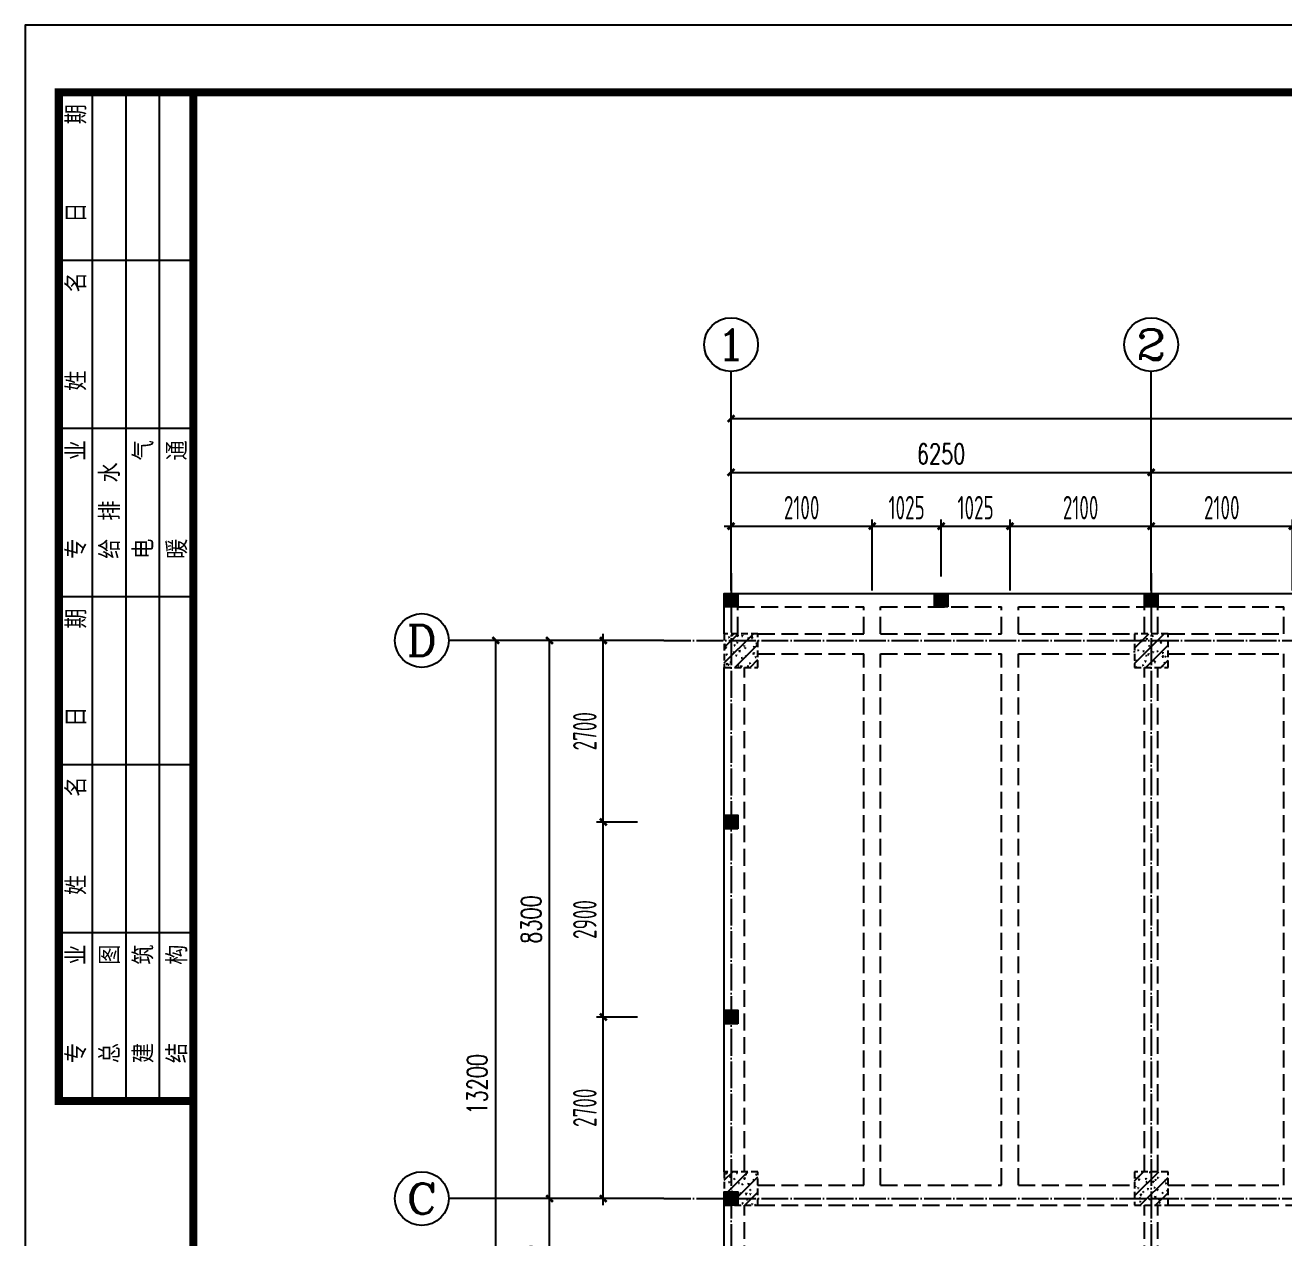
# Model space of a CAD drawing. Extents: x 139600 to 234074, y -135459 to 284050.
# Drawn here: x 139600 to 158338, y 266002 to 284050 of the extents above; entities that cross this region are included whole.
import ezdxf
from ezdxf.enums import TextEntityAlignment as Align

# ---------------------------------------------------------------- set-up
doc = ezdxf.new("R2010")
doc.units = 0
doc.header["$LTSCALE"] = 100
for name, pattern in [('DASHED', [0.75, 0.5, -0.25]), ('DASHEDX2', [1.5, 1, -0.5]), ('DOTE', [2.42, 2, -0.2, 0.02, -0.2]), ('HIDDEN', [7, 5, -2])]:
    doc.linetypes.add(name, pattern=pattern)
doc.layers.get('0').update_dxf_attribs({"linetype": 'CONTINUOUS'})
doc.layers.get('Defpoints').update_dxf_attribs({"linetype": 'CONTINUOUS'})
for name, color, linetype in [('AXIS', 3, 'CONTINUOUS'), ('AXIS_TEXT', 7, 'CONTINUOUS'), ('BEAM', 4, 'DASHED'), ('BEAM_CON', 4, 'CONTINUOUS'), ('B板细部尺寸标注', 9, 'CONTINUOUS'), ('COLU', 7, 'CONTINUOUS'), ('DOTE', 8, 'DOTE'), ('GZ', 2, 'CONTINUOUS'), ('图框', 7, 'CONTINUOUS')]:
    doc.layers.add(name, color=color, linetype=linetype)
doc.styles.add('_TCH_AXIS', font='COMPLEX', dxfattribs={"bigfont": 'GBCBIG'})
doc.styles.add('_TCH_DIM_T3', font='simplex_.ttf', dxfattribs={"width": 0.705882, "bigfont": 'GBCBIG'})
doc.styles.add('COMPLEX', font='COMPLEX')
doc.styles.add('HZTXT', font='TXT', dxfattribs={"bigfont": 'HZTXT'})
doc.styles.add('TSSD_Dimension', font='tssdeng.shx', dxfattribs={"width": 0.62, "bigfont": '1.shx'})
doc.styles.add('TSSD_Rein', font='Tssdeng.shx', dxfattribs={"width": 0.7, "bigfont": '1.shx'})
doc.dimstyles.new('_TCH_ARCH&&100', dxfattribs={"dimtxt": 297.5, "dimasz": 100, "dimexe": 250, "dimexo": 300, "dimgap": 126.25, "dimtad": 1, "dimdec": 0, "dimzin": 0, "dimdsep": 46, "dimtxsty": '_TCH_DIM_T3', "dimblk": 'ARCHTICK', "dimcen": 0.09, "dimclrt": 7, "dimazin": 2, "dimtfac": 1, "dimtdec": 0, "dimtix": 1, "dimtmove": 2, "dimatfit": 3, "dimfxl": 1, "dimtolj": 1, "dimtzin": 0, "dimarcsym": 0})
doc.dimstyles.new('TSSD_100_100', dxfattribs={"dimtxt": 350, "dimasz": 100, "dimexe": 100, "dimexo": 250, "dimgap": 100, "dimtad": 1, "dimdec": 0, "dimzin": 0, "dimdsep": 46, "dimtxsty": 'TSSD_Dimension', "dimblk": 'ARCHTICK', "dimblk1": 'ARCHTICK', "dimblk2": 'ARCHTICK', "dimcen": 0, "dimdle": 100, "dimclrt": 7, "dimadec": 0, "dimazin": 0, "dimtfac": 1, "dimtdec": 0, "dimtix": 1, "dimtmove": 2, "dimatfit": 3, "dimfxl": 1, "dimtolj": 1, "dimtzin": 0, "dimarcsym": 0})
doc.dimstyles.new('TSSD_100_100$0', dxfattribs={"dimtxt": 350, "dimasz": 150, "dimexe": 100, "dimexo": 50, "dimgap": 100, "dimtad": 1, "dimdec": 0, "dimzin": 0, "dimdsep": 46, "dimtxsty": 'TSSD_Rein', "dimblk": 'OBLIQUE', "dimcen": 0, "dimdle": 100, "dimclrt": 7, "dimadec": 0, "dimazin": 0, "dimtfac": 1, "dimtdec": 0, "dimtix": 1, "dimtmove": 2, "dimatfit": 3, "dimfxl": 250, "dimtolj": 1, "dimtzin": 0, "dimarcsym": 0})
pattern_1 = [(50, (87225, 0), (143.452037, -12.550427), [15, -165]), (355, (87225, 0), (-27.75027, 150.43843), [12, -132]), (100.4514, (87236.95, -1.05), (115.701876, 137.88791), [12.74804, -140.22842]), (46.1842, (87225, 40), (213.44821, -33.1038), [22.5, -247.5]), (96.6356, (87242.79, 37.24), (186.93254, 194.82357), [19.12206, -210.3426]), (351.1842, (87225, 40), (186.93239, 194.82372), [18, -198]), (21, (87245, 30), (119.38141, -80.52378), [15, -165]), (326, (87245, 30), (48.66307, 145.03001), [12, -132]), (71.4514, (87254.95, 23.29), (168.044526, 64.5061), [12.74804, -140.22842]), (45, (87225, 0), (-113.137085, 113.137085), [])]

# ---------------------------------------------------------------- blocks, each defined once
blk = doc.blocks.new('_AXISO')
blk.add_circle((0, 0), 0.5)
at = {"layer": 'AXIS_TEXT', "style": 'COMPLEX', "width": 1.041667}
blk.add_attdef('A', text='', height=0.56, dxfattribs=at).set_placement((-0.25, -0.28), (0.25, -0.28), align=Align.FIT)
blk = doc.blocks.new('_ArchTick')
at = {"color": 0, "linetype": 'ByBlock', "const_width": 0.4}
blk.add_lwpolyline([(-0.5, -0.5), (0.5, 0.5)], dxfattribs=at)
blk = doc.blocks.new('*D406')
at = {"layer": 'AXIS', "color": 0, "lineweight": -2}
for p, q in [((148800, 266600), (147150, 266600)), ((147400, 264500), (147400, 266600)), ((148800, 264500), (147150, 264500))]:
    blk.add_line(p, q, dxfattribs=at)
at = {"layer": 'Defpoints', "color": 0}
for p in [(147400, 266600), (149100, 266600), (149100, 264500)]:
    blk.add_point(p, dxfattribs=at)
at = {"layer": 'AXIS', "color": 0, "lineweight": -2, "xscale": 100, "yscale": 100, "zscale": 100}
for p, rotation in [((147400, 266600), 90), ((147400, 264500), 270)]:
    blk.add_blockref('_ArchTick', p, dxfattribs=dict(at, rotation=rotation))
at = {"layer": 'AXIS', "color": 7, "insert": (147125, 265550), "char_height": 297.5, "attachment_point": 5, "rotation": 90, "style": '_TCH_DIM_T3'}
blk.add_mtext('\\A1;2100', dxfattribs=at)
blk = doc.blocks.new('*D407')
at = {"layer": 'AXIS', "color": 0, "lineweight": -2}
for p, q in [((148800, 274900), (147150, 274900)), ((147400, 266600), (147400, 274900)), ((148800, 266600), (147150, 266600))]:
    blk.add_line(p, q, dxfattribs=at)
at = {"layer": 'Defpoints', "color": 0}
for p in [(147400, 274900), (149100, 274900), (149100, 266600)]:
    blk.add_point(p, dxfattribs=at)
at = {"layer": 'AXIS', "color": 0, "lineweight": -2, "xscale": 100, "yscale": 100, "zscale": 100}
for p, rotation in [((147400, 274900), 90), ((147400, 266600), 270)]:
    blk.add_blockref('_ArchTick', p, dxfattribs=dict(at, rotation=rotation))
at = {"layer": 'AXIS', "color": 7, "insert": (147125, 270750), "char_height": 297.5, "attachment_point": 5, "rotation": 90, "style": '_TCH_DIM_T3'}
blk.add_mtext('\\A1;8300', dxfattribs=at)
blk = doc.blocks.new('*D408')
at = {"layer": 'AXIS', "color": 0, "lineweight": -2}
for p, q in [((150100, 276200), (150100, 277650)), ((156350, 276200), (156350, 277650)), ((150100, 277400), (156350, 277400))]:
    blk.add_line(p, q, dxfattribs=at)
at = {"layer": 'Defpoints', "color": 0}
for p in [(156350, 277400), (150100, 275900), (156350, 275900)]:
    blk.add_point(p, dxfattribs=at)
at = {"layer": 'AXIS', "color": 0, "lineweight": -2, "xscale": 100, "yscale": 100, "zscale": 100, "rotation": 180}
blk.add_blockref('_ArchTick', (150100, 277400), dxfattribs=at)
at = {"layer": 'AXIS', "color": 0, "lineweight": -2, "xscale": 100, "yscale": 100, "zscale": 100}
blk.add_blockref('_ArchTick', (156350, 277400), dxfattribs=at)
at = {"layer": 'AXIS', "color": 7, "insert": (153225, 277675), "char_height": 297.5, "attachment_point": 5, "style": '_TCH_DIM_T3'}
blk.add_mtext('\\A1;6250', dxfattribs=at)
blk = doc.blocks.new('*D409')
at = {"layer": 'AXIS', "color": 0, "lineweight": -2}
for p, q in [((156350, 276200), (156350, 277650)), ((162600, 276200), (162600, 277650)), ((156350, 277400), (162600, 277400))]:
    blk.add_line(p, q, dxfattribs=at)
at = {"layer": 'Defpoints', "color": 0}
for p in [(162600, 277400), (156350, 275900), (162600, 275900)]:
    blk.add_point(p, dxfattribs=at)
at = {"layer": 'AXIS', "color": 0, "lineweight": -2, "xscale": 100, "yscale": 100, "zscale": 100, "rotation": 180}
blk.add_blockref('_ArchTick', (156350, 277400), dxfattribs=at)
at = {"layer": 'AXIS', "color": 0, "lineweight": -2, "xscale": 100, "yscale": 100, "zscale": 100}
blk.add_blockref('_ArchTick', (162600, 277400), dxfattribs=at)
at = {"layer": 'AXIS', "color": 7, "insert": (159475, 277675), "char_height": 297.5, "attachment_point": 5, "style": '_TCH_DIM_T3'}
blk.add_mtext('\\A1;6250', dxfattribs=at)
blk = doc.blocks.new('*D421')
at = {"layer": 'AXIS', "color": 0, "lineweight": -2}
for p, q in [((148800, 274900), (146350, 274900)), ((146600, 261700), (146600, 274900)), ((148800, 261700), (146350, 261700))]:
    blk.add_line(p, q, dxfattribs=at)
at = {"layer": 'Defpoints', "color": 0}
for p in [(146600, 274900), (149100, 274900), (149100, 261700)]:
    blk.add_point(p, dxfattribs=at)
at = {"layer": 'AXIS', "color": 0, "lineweight": -2, "xscale": 100, "yscale": 100, "zscale": 100}
for p, rotation in [((146600, 274900), 90), ((146600, 261700), 270)]:
    blk.add_blockref('_ArchTick', p, dxfattribs=dict(at, rotation=rotation))
at = {"layer": 'AXIS', "color": 7, "insert": (146325, 268300), "char_height": 297.5, "attachment_point": 5, "rotation": 90, "style": '_TCH_DIM_T3'}
blk.add_mtext('\\A1;13200', dxfattribs=at)
blk = doc.blocks.new('*D422')
at = {"layer": 'AXIS', "color": 0, "lineweight": -2}
for p, q in [((150100, 276200), (150100, 278450)), ((201850, 276200), (201850, 278450)), ((150100, 278200), (201850, 278200))]:
    blk.add_line(p, q, dxfattribs=at)
at = {"layer": 'Defpoints', "color": 0}
for p in [(201850, 278200), (150100, 275900), (201850, 275900)]:
    blk.add_point(p, dxfattribs=at)
at = {"layer": 'AXIS', "color": 0, "lineweight": -2, "xscale": 100, "yscale": 100, "zscale": 100, "rotation": 180}
blk.add_blockref('_ArchTick', (150100, 278200), dxfattribs=at)
at = {"layer": 'AXIS', "color": 0, "lineweight": -2, "xscale": 100, "yscale": 100, "zscale": 100}
blk.add_blockref('_ArchTick', (201850, 278200), dxfattribs=at)
at = {"layer": 'AXIS', "color": 7, "insert": (175975, 278475), "char_height": 297.5, "attachment_point": 5, "style": '_TCH_DIM_T3'}
blk.add_mtext('\\A1;51750', dxfattribs=at)
blk = doc.blocks.new('*D456')
at = {"layer": 'B板细部尺寸标注', "color": 0, "lineweight": -2}
for p, q in [((156250, 276600), (158550, 276600)), ((156350, 275645), (156350, 276700)), ((158450, 275645), (158450, 276700))]:
    blk.add_line(p, q, dxfattribs=at)
at = {"layer": 'Defpoints', "color": 0}
for p in [(158450, 276600), (156350, 275395), (158450, 275395)]:
    blk.add_point(p, dxfattribs=at)
at = {"layer": 'B板细部尺寸标注', "color": 0, "lineweight": -2, "xscale": 100, "yscale": 100, "zscale": 100, "rotation": 180}
blk.add_blockref('_ArchTick', (156350, 276600), dxfattribs=at)
at = {"layer": 'B板细部尺寸标注', "color": 0, "lineweight": -2, "xscale": 100, "yscale": 100, "zscale": 100}
blk.add_blockref('_ArchTick', (158450, 276600), dxfattribs=at)
at = {"layer": 'B板细部尺寸标注', "color": 7, "insert": (157400, 276875), "char_height": 350, "attachment_point": 5, "style": 'TSSD_Dimension'}
blk.add_mtext('\\A1;2100', dxfattribs=at)
blk = doc.blocks.new('*D458')
at = {"layer": 'B板细部尺寸标注', "color": 0, "lineweight": -2}
for p, q in [((154150, 276600), (156450, 276600)), ((154250, 275645), (154250, 276700)), ((156350, 275645), (156350, 276700))]:
    blk.add_line(p, q, dxfattribs=at)
at = {"layer": 'Defpoints', "color": 0}
for p in [(156350, 276600), (154250, 275395), (156350, 275395)]:
    blk.add_point(p, dxfattribs=at)
at = {"layer": 'B板细部尺寸标注', "color": 0, "lineweight": -2, "xscale": 100, "yscale": 100, "zscale": 100, "rotation": 180}
blk.add_blockref('_ArchTick', (154250, 276600), dxfattribs=at)
at = {"layer": 'B板细部尺寸标注', "color": 0, "lineweight": -2, "xscale": 100, "yscale": 100, "zscale": 100}
blk.add_blockref('_ArchTick', (156350, 276600), dxfattribs=at)
at = {"layer": 'B板细部尺寸标注', "color": 7, "insert": (155300, 276875), "char_height": 350, "attachment_point": 5, "style": 'TSSD_Dimension'}
blk.add_mtext('\\A1;2100', dxfattribs=at)
blk = doc.blocks.new('*D459')
at = {"layer": 'B板细部尺寸标注', "color": 0, "lineweight": -2}
for p, q in [((150000, 276600), (152300, 276600)), ((150100, 275645), (150100, 276700)), ((152200, 275645), (152200, 276700))]:
    blk.add_line(p, q, dxfattribs=at)
at = {"layer": 'Defpoints', "color": 0}
for p in [(152200, 276600), (150100, 275395), (152200, 275395)]:
    blk.add_point(p, dxfattribs=at)
at = {"layer": 'B板细部尺寸标注', "color": 0, "lineweight": -2, "xscale": 100, "yscale": 100, "zscale": 100, "rotation": 180}
blk.add_blockref('_ArchTick', (150100, 276600), dxfattribs=at)
at = {"layer": 'B板细部尺寸标注', "color": 0, "lineweight": -2, "xscale": 100, "yscale": 100, "zscale": 100}
blk.add_blockref('_ArchTick', (152200, 276600), dxfattribs=at)
at = {"layer": 'B板细部尺寸标注', "color": 7, "insert": (151150, 276875), "char_height": 350, "attachment_point": 5, "style": 'TSSD_Dimension'}
blk.add_mtext('\\A1;2100', dxfattribs=at)
blk = doc.blocks.new('*D460')
at = {"layer": 'B板细部尺寸标注', "color": 0, "lineweight": -2}
for p, q in [((153125, 276600), (154350, 276600)), ((153225, 275850), (153225, 276700)), ((154250, 275645), (154250, 276700))]:
    blk.add_line(p, q, dxfattribs=at)
at = {"layer": 'Defpoints', "color": 0}
for p in [(154250, 276600), (153225, 275600), (154250, 275395)]:
    blk.add_point(p, dxfattribs=at)
at = {"layer": 'B板细部尺寸标注', "color": 0, "lineweight": -2, "xscale": 100, "yscale": 100, "zscale": 100, "rotation": 180}
blk.add_blockref('_ArchTick', (153225, 276600), dxfattribs=at)
at = {"layer": 'B板细部尺寸标注', "color": 0, "lineweight": -2, "xscale": 100, "yscale": 100, "zscale": 100}
blk.add_blockref('_ArchTick', (154250, 276600), dxfattribs=at)
at = {"layer": 'B板细部尺寸标注', "color": 7, "insert": (153738, 276875), "char_height": 350, "attachment_point": 5, "style": 'TSSD_Dimension'}
blk.add_mtext('\\A1;1025', dxfattribs=at)
blk = doc.blocks.new('A2+1_2')
at = {"layer": '图框'}
for p, q in [((1000, 26000), (1000, 41000)), ((1500, 26000), (1500, 41000)), ((2000, 26000), (2000, 41000)), ((2500, 38500), (500, 38500)), ((2500, 36000), (500, 36000)), ((2500, 33500), (500, 33500)), ((2500, 31000), (500, 31000)), ((2500, 28500), (500, 28500))]:
    blk.add_line(p, q, dxfattribs=at)
blk.add_lwpolyline([(0, 0), (89100, 0), (89100, 42000), (0, 42000)], close=True, dxfattribs=at)
at = {"layer": '图框', "const_width": 120}
blk.add_lwpolyline([(2500, 41000), (500, 41000), (500, 26000), (2500, 26000)], dxfattribs=at)
blk.add_lwpolyline([(2500, 1000), (88100, 1000), (88100, 41000), (2500, 41000)], close=True, dxfattribs=at)
at = {"layer": '图框', "style": 'HZTXT'}
for s, p in [('日    期', (911, 39064)), ('姓    名', (911, 36564)), ('专    业', (911, 34064)), ('电    气', (1911, 34064)), ('暖    通', (2411, 34064)), ('给 排 水', (1411, 34064)), ('日    期', (911, 31564)), ('姓    名', (911, 29064)), ('专    业', (911, 26564)), ('总    图', (1411, 26564)), ('建    筑', (1911, 26564)), ('结    构', (2411, 26564))]:
    blk.add_text(s, height=300, rotation=90, dxfattribs=at).set_placement(p)
blk = doc.blocks.new('GZ')
at = {"layer": 'GZ'}
blk.add_hatch(color=252, dxfattribs=at).paths.add_polyline_path([(200, 0), (0, 0), (0, 200), (200, 200)])
at = {"layer": 'GZ', "color": 2}
blk.add_lwpolyline([(200, 0), (0, 0), (0, 200), (200, 200)], close=True, dxfattribs=at)
blk = doc.blocks.new('A$C4B1B14C1')
at = {"layer": 'GZ'}
for p in [(-100, 500), (3025, 500), (6150, 500), (-100, -2800), (-100, -5700), (-100, -8400)]:
    blk.add_blockref('GZ', p, dxfattribs=at)
blk = doc.blocks.new('*D1828')
at = {"layer": 'B板细部尺寸标注', "color": 0, "lineweight": -2}
for p, q in [((148708, 274900), (148100, 274900)), ((148200, 272100), (148200, 275000)), ((148708, 272200), (148100, 272200))]:
    blk.add_line(p, q, dxfattribs=at)
at = {"layer": 'Defpoints', "color": 0}
for p in [(148200, 274900), (148958, 274900), (148958, 272200)]:
    blk.add_point(p, dxfattribs=at)
at = {"layer": 'B板细部尺寸标注', "color": 0, "lineweight": -2, "xscale": 100, "yscale": 100, "zscale": 100}
for p, rotation in [((148200, 274900), 90), ((148200, 272200), 270)]:
    blk.add_blockref('_ArchTick', p, dxfattribs=dict(at, rotation=rotation))
at = {"layer": 'B板细部尺寸标注', "color": 7, "insert": (147925, 273550), "char_height": 350, "attachment_point": 5, "rotation": 90, "style": 'TSSD_Dimension'}
blk.add_mtext('\\A1;2700', dxfattribs=at)
blk = doc.blocks.new('*D1829')
at = {"layer": 'B板细部尺寸标注', "color": 0, "lineweight": -2}
for p, q in [((148200, 269200), (148200, 272300)), ((148708, 272200), (148100, 272200)), ((148708, 269300), (148100, 269300))]:
    blk.add_line(p, q, dxfattribs=at)
at = {"layer": 'Defpoints', "color": 0}
for p in [(148200, 272200), (148958, 272200), (148958, 269300)]:
    blk.add_point(p, dxfattribs=at)
at = {"layer": 'B板细部尺寸标注', "color": 0, "lineweight": -2, "xscale": 100, "yscale": 100, "zscale": 100}
for p, rotation in [((148200, 272200), 90), ((148200, 269300), 270)]:
    blk.add_blockref('_ArchTick', p, dxfattribs=dict(at, rotation=rotation))
at = {"layer": 'B板细部尺寸标注', "color": 7, "insert": (147925, 270750), "char_height": 350, "attachment_point": 5, "rotation": 90, "style": 'TSSD_Dimension'}
blk.add_mtext('\\A1;2900', dxfattribs=at)
blk = doc.blocks.new('*D1830')
at = {"layer": 'B板细部尺寸标注', "color": 0, "lineweight": -2}
for p, q in [((148708, 269300), (148100, 269300)), ((148200, 266500), (148200, 269400)), ((148708, 266600), (148100, 266600))]:
    blk.add_line(p, q, dxfattribs=at)
at = {"layer": 'Defpoints', "color": 0}
for p in [(148200, 269300), (148958, 269300), (148958, 266600)]:
    blk.add_point(p, dxfattribs=at)
at = {"layer": 'B板细部尺寸标注', "color": 0, "lineweight": -2, "xscale": 100, "yscale": 100, "zscale": 100}
for p, rotation in [((148200, 269300), 90), ((148200, 266600), 270)]:
    blk.add_blockref('_ArchTick', p, dxfattribs=dict(at, rotation=rotation))
at = {"layer": 'B板细部尺寸标注', "color": 7, "insert": (147925, 267950), "char_height": 350, "attachment_point": 5, "rotation": 90, "style": 'TSSD_Dimension'}
blk.add_mtext('\\A1;2700', dxfattribs=at)
blk = doc.blocks.new('*D1841')
at = {"layer": 'B板细部尺寸标注', "color": 0, "lineweight": -2}
for p, q in [((152100, 276600), (153325, 276600)), ((152200, 275645), (152200, 276700)), ((153225, 275850), (153225, 276700))]:
    blk.add_line(p, q, dxfattribs=at)
at = {"layer": 'Defpoints', "color": 0}
for p in [(153225, 276600), (153225, 275600), (152200, 275395)]:
    blk.add_point(p, dxfattribs=at)
at = {"layer": 'B板细部尺寸标注', "color": 0, "lineweight": -2, "xscale": 100, "yscale": 100, "zscale": 100, "rotation": 180}
blk.add_blockref('_ArchTick', (152200, 276600), dxfattribs=at)
at = {"layer": 'B板细部尺寸标注', "color": 0, "lineweight": -2, "xscale": 100, "yscale": 100, "zscale": 100}
blk.add_blockref('_ArchTick', (153225, 276600), dxfattribs=at)
at = {"layer": 'B板细部尺寸标注', "color": 7, "insert": (152712, 276875), "char_height": 350, "attachment_point": 5, "style": 'TSSD_Dimension'}
blk.add_mtext('\\A1;1025', dxfattribs=at)

msp = doc.modelspace()

# ---------------------------------------------------------------- hatches: boundary and pattern name
at = {"layer": 'COLU'}
h = msp.add_hatch(dxfattribs=at)
h.set_pattern_fill('ARMOREDW', color=251, scale=20, style=0)
h.set_pattern_definition(pattern_1)
h.paths.add_polyline_path([(150500, 274500), (150500, 275000), (150000, 275000), (150000, 274500)])
h = msp.add_hatch(dxfattribs=at)
h.set_pattern_fill('ARMOREDW', color=251, scale=20, style=0)
h.set_pattern_definition(pattern_1)
h.paths.add_polyline_path([(156600, 274500), (156600, 275000), (156100, 275000), (156100, 274500)])
h = msp.add_hatch(dxfattribs=at)
h.set_pattern_fill('ARMOREDW', color=251, scale=20, style=0)
h.set_pattern_definition(pattern_1)
h.paths.add_polyline_path([(150500, 266500), (150500, 267000), (150000, 267000), (150000, 266500)])
h = msp.add_hatch(dxfattribs=at)
h.set_pattern_fill('ARMOREDW', color=251, scale=20, style=0)
h.set_pattern_definition(pattern_1)
h.paths.add_polyline_path([(156600, 266500), (156600, 267000), (156100, 267000), (156100, 266500)])

# ---------------------------------------------------------------- linework, layer by layer
at = {"layer": 'AXIS'}
for p, q in [((150100, 275900), (150100, 278900)), ((156350, 275900), (156350, 278900)), ((149100, 274900), (145900, 274900)), ((149100, 266600), (145900, 266600))]:
    msp.add_line(p, q, dxfattribs=at)
at = {"layer": 'BEAM', "linetype": 'HIDDEN', "ltscale": 0.5}
for p, q in [((150200, 275400), (152075, 275400)), ((150200, 275000), (150200, 275400)), ((152075, 275000), (152075, 275400)), ((152325, 275400), (154125, 275400)), ((152325, 275000), (152325, 275400)), ((154125, 275000), (154125, 275400)), ((154375, 275400), (156250, 275400)), ((154375, 275000), (154375, 275400)), ((156250, 275000), (156250, 275400)), ((156450, 275400), (158325, 275400)), ((156450, 275000), (156450, 275400)), ((158325, 275000), (158325, 275400)), ((150500, 275000), (152075, 275000)), ((152325, 275000), (154125, 275000)), ((154375, 275000), (156100, 275000)), ((156600, 275000), (158325, 275000)), ((150500, 274700), (152075, 274700)), ((152075, 266800), (152075, 274700)), ((152325, 266800), (152325, 274700)), ((152325, 274700), (154125, 274700)), ((154125, 266800), (154125, 274700)), ((154375, 266800), (154375, 274700)), ((154375, 274700), (156100, 274700)), ((156600, 274700), (158325, 274700)), ((158325, 266800), (158325, 274700)), ((150300, 267000), (150300, 274500)), ((156250, 267000), (156250, 274500)), ((156450, 267000), (156450, 274500)), ((150500, 266800), (152075, 266800)), ((152325, 266800), (154125, 266800)), ((154375, 266800), (156100, 266800)), ((156600, 266800), (158325, 266800)), ((150300, 264600), (150300, 266500)), ((150500, 266500), (156100, 266500)), ((156250, 264600), (156250, 266500)), ((156450, 264600), (156450, 266500)), ((156600, 266500), (162350, 266500))]:
    msp.add_line(p, q, dxfattribs=at)
at = {"layer": 'BEAM_CON'}
for p, q in [((150000, 275600), (201950, 275600)), ((150000, 275000), (150000, 275600)), ((150000, 267000), (150000, 274500)), ((150000, 264600), (150000, 266500))]:
    msp.add_line(p, q, dxfattribs=at)
at = {"layer": 'COLU', "linetype": 'DASHEDX2'}
for points in [[(150500, 274500), (150500, 275000), (150000, 275000), (150000, 274500)], [(156600, 274500), (156600, 275000), (156100, 275000), (156100, 274500)], [(150500, 266500), (150500, 267000), (150000, 267000), (150000, 266500)], [(156600, 266500), (156600, 267000), (156100, 267000), (156100, 266500)]]:
    msp.add_lwpolyline(points, close=True, dxfattribs=at)
at = {"layer": 'DOTE', "ltscale": 2}
for p, q in [((150100, 275900), (150100, 260500)), ((156350, 275900), (156350, 260500)), ((149100, 274900), (203300, 274900)), ((149100, 266600), (203300, 266600))]:
    msp.add_line(p, q, dxfattribs=at)

# ---------------------------------------------------------------- block references
msp.add_blockref('A2+1_2', (139600, 242050))
at = {"layer": 'AXIS'}
ref = msp.add_blockref('_AXISO', (150100, 279300), dxfattribs=dict(at, xscale=800, yscale=800, zscale=800))
ref.add_attrib('A', '1', dxfattribs={"layer": 'AXIS_TEXT', "height": 452.5, "style": '_TCH_AXIS', "width": 2.333333}).set_placement((149873.7, 279073.7), (150326.3, 279073.7), align=Align.FIT)
ref = msp.add_blockref('_AXISO', (156350, 279300), dxfattribs=dict(at, xscale=800, yscale=800, zscale=800))
ref.add_attrib('A', '2', dxfattribs={"layer": 'AXIS_TEXT', "height": 452.5, "style": '_TCH_AXIS', "width": 1.5}).set_placement((156123.7, 279073.7), (156576.3, 279073.7), align=Align.FIT)
ref = msp.add_blockref('_AXISO', (145500, 274900), dxfattribs=dict(at, xscale=800, yscale=800, zscale=800))
ref.add_attrib('A', 'D', dxfattribs={"layer": 'AXIS_TEXT', "height": 452.5, "style": '_TCH_AXIS', "width": 1.235294}).set_placement((145273.7, 274673.7), (145726.3, 274673.7), align=Align.FIT)
ref = msp.add_blockref('_AXISO', (145500, 266600), dxfattribs=dict(at, xscale=800, yscale=800, zscale=800))
ref.add_attrib('A', 'C', dxfattribs={"layer": 'AXIS_TEXT', "height": 452.5, "style": '_TCH_AXIS', "width": 1.4}).set_placement((145273.7, 266373.7), (145726.3, 266373.7), align=Align.FIT)
at = {"layer": 'GZ'}
msp.add_blockref('A$C4B1B14C1', (150100, 274900), dxfattribs=at)

# ---------------------------------------------------------------- dimensions: what is measured, and where the dimension line sits
at = {"layer": 'AXIS'}
for p1, p2, distance, picture, middle in [((150100, 275900), (201850, 275900), 2300, '*D422', (175975, 278475)), ((150100, 275900), (156350, 275900), 1500, '*D408', (153225, 277675)), ((156350, 275900), (162600, 275900), 1500, '*D409', (159475, 277675)), ((149100, 261700), (149100, 274900), 2500, '*D421', (146325, 268300)), ((149100, 266600), (149100, 274900), 1700, '*D407', (147125, 270750)), ((149100, 264500), (149100, 266600), 1700, '*D406', (147125, 265550))]:
    dim = msp.add_aligned_dim(p1=p1, p2=p2, distance=distance, dimstyle='_TCH_ARCH&&100', dxfattribs=at)
    dim.commit()
    dim.dimension.update_dxf_attribs({"geometry": picture, "text_midpoint": middle})
at = {"layer": 'B板细部尺寸标注'}
for base, p1, p2, picture, middle in [((152200, 276600), (150100, 275394.9), (152200, 275394.9), '*D459', (151150, 276875)), ((153225, 276600), (152200, 275394.9), (153225, 275600), '*D1841', (152712.5, 276875)), ((154250, 276600), (153225, 275600), (154250, 275394.9), '*D460', (153737.5, 276875)), ((156350, 276600), (154250, 275394.9), (156350, 275394.9), '*D458', (155300, 276875)), ((158450, 276600), (156350, 275394.9), (158450, 275394.9), '*D456', (157400, 276875))]:
    dim = msp.add_linear_dim(base=base, p1=p1, p2=p2, dimstyle='TSSD_100_100', dxfattribs=at)
    dim.commit()
    dim.dimension.update_dxf_attribs({"geometry": picture, "text_midpoint": middle})
for p1, p2, picture, middle in [((148958.2, 272200), (148958.2, 274900), '*D1828', (147925, 273550)), ((148958.2, 269300), (148958.2, 272200), '*D1829', (147925, 270750)), ((148958.2, 266600), (148958.2, 269300), '*D1830', (147925, 267950))]:
    dim = msp.add_aligned_dim(p1=p1, p2=p2, distance=758.2, dimstyle='TSSD_100_100$0', override={"dimasz": 100, "dimexo": 250, "dimtxsty": 'TSSD_Dimension', "dimblk": 'ArchTick', "dimblk1": 'ArchTick', "dimblk2": 'ArchTick'}, dxfattribs=at)
    dim.commit()
    dim.dimension.update_dxf_attribs({"geometry": picture, "text_midpoint": middle})

doc.saveas('drawing.dxf')
